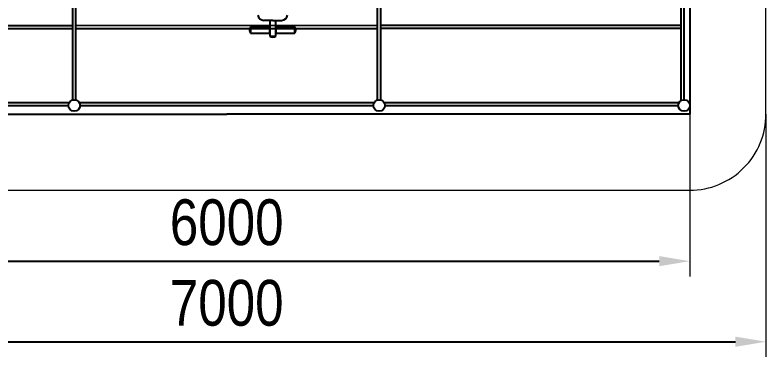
# Model space of a CAD drawing. Header units: millimetres. Extents: x -4421 to 3887, y -3652 to 2555.
# Drawn here: x -1039 to 3887, y -3652 to -1409 of the extents above; entities that cross this region are included whole.
import ezdxf

# ---------------------------------------------------------------- set-up
doc = ezdxf.new("R2010")
doc.units = ezdxf.units.MM
for name, color, linetype in [('DIKOM_ЗОНА', 80, 'Continuous'), ('DIKOM_ОБЪЕКТ', 7, 'Continuous'), ('DIKOM_РАЗМЕР_ЗОНА', 7, 'Continuous'), ('DIKOM_РАЗМЕР_ОБЪЕКТА', 7, 'Continuous')]:
    doc.layers.add(name, color=color, linetype=linetype)
doc.styles.add('style1', font='arial.ttf', dxfattribs={"width": 0.8})
doc.dimstyles.new('1-50', dxfattribs={"dimtxt": 300, "dimasz": 200, "dimexe": 100, "dimexo": 0, "dimgap": 100, "dimtad": 1, "dimdec": 0, "dimtxsty": 'style1', "dimcen": 0, "dimclrd": 7, "dimclre": 7, "dimadec": 1, "dimazin": 2, "dimtfac": 1, "dimtdec": 0, "dimtmove": 0, "dimatfit": 3, "dimfxl": 0, "dimlwd": 25, "dimlwe": 18, "dimarcsym": 0})

# ---------------------------------------------------------------- blocks, each defined once
blk = doc.blocks.new('*D0')
at = {"layer": 'Defpoints', "color": 0, "transparency": 16777216}
for p in [(-2687.7, -2058.8), (3386.7, -2058.8), (3386.7, -3023.8)]:
    blk.add_point(p, dxfattribs=at)
at = {"layer": 'DIKOM_РАЗМЕР_ОБЪЕКТА', "color": 7, "lineweight": 18, "transparency": 16777216}
for p, q in [((-2687.7, -2058.8), (-2687.7, -3123.8)), ((3386.7, -2058.8), (3386.7, -3123.8))]:
    blk.add_line(p, q, dxfattribs=at)
at = {"layer": 'DIKOM_РАЗМЕР_ОБЪЕКТА', "color": 7, "lineweight": 25, "transparency": 16777216}
blk.add_line((-2487.7, -3023.8), (3186.7, -3023.8), dxfattribs=at)
at = {"layer": 'DIKOM_РАЗМЕР_ОБЪЕКТА', "color": 7, "transparency": 16777216}
for points in [[(-2487.7, -2990.4), (-2487.7, -3057.1), (-2687.7, -3023.8)], [(3186.7, -2990.4), (3186.7, -3057.1), (3386.7, -3023.8)]]:
    blk.add_solid(points, dxfattribs=at)
at = {"layer": 'DIKOM_РАЗМЕР_ОБЪЕКТА', "color": 0, "transparency": 16777216, "insert": (349.5, -2770.6), "char_height": 300, "attachment_point": 5, "style": 'style1'}
blk.add_mtext('6000', dxfattribs=at)
blk = doc.blocks.new('*D2')
at = {"layer": 'Defpoints', "color": 0, "transparency": 16777216}
for p in [(-3187.7, -2059), (3886.7, -2059), (3886.7, -3552.3)]:
    blk.add_point(p, dxfattribs=at)
at = {"layer": 'DIKOM_РАЗМЕР_ЗОНА', "color": 7, "lineweight": 18, "transparency": 16777216}
for p, q in [((-3187.7, -2059), (-3187.7, -3652.3)), ((3886.7, -2059), (3886.7, -3652.3))]:
    blk.add_line(p, q, dxfattribs=at)
at = {"layer": 'DIKOM_РАЗМЕР_ЗОНА', "color": 7, "lineweight": 25, "transparency": 16777216}
blk.add_line((-2987.7, -3552.3), (3686.7, -3552.3), dxfattribs=at)
at = {"layer": 'DIKOM_РАЗМЕР_ЗОНА', "color": 7, "transparency": 16777216}
for points in [[(-2987.7, -3518.9), (-2987.7, -3585.6), (-3187.7, -3552.3)], [(3686.7, -3518.9), (3686.7, -3585.6), (3886.7, -3552.3)]]:
    blk.add_solid(points, dxfattribs=at)
at = {"layer": 'DIKOM_РАЗМЕР_ЗОНА', "color": 0, "transparency": 16777216, "insert": (349.5, -3299.1), "char_height": 300, "attachment_point": 5, "style": 'style1'}
blk.add_mtext('7000', dxfattribs=at)

msp = doc.modelspace()

# ---------------------------------------------------------------- linework, layer by layer
at = {"layer": 'DIKOM_ЗОНА', "color": 3, "lineweight": 15}
msp.add_lwpolyline([(-2687.7, -2559), (3386.7, -2559, 0.414214), (3886.7, -2059), (3886.7, 2055, 0.414214), (3386.7, 2555), (-2687.7, 2555, 0.414214), (-3187.7, 2055), (-3187.7, -2059, 0.414214)], format="xyb", close=True, dxfattribs=at)
at = {"layer": 'DIKOM_ОБЪЕКТ'}
for p, q in [((3386.7, 2055), (3386.7, -2058.8)), ((-660.5, -1964.6), (-660.5, 1960.8)), ((-640.5, -1964.6), (-640.5, 1960.8)), ((1339.5, -1964.6), (1339.5, 1960.8)), ((1359.5, -1964.6), (1359.5, 1960.8)), ((3329.5, -1964.6), (3329.5, 1965.1)), ((3349.5, -1964.6), (3349.5, 1959.4)), ((-2629.8, -1478.6), (-660.5, -1477.6)), ((-640.5, -1477.6), (1339.5, -1476.7)), ((651.5, -1444.6), (593.5, -1444.6)), ((631.5, -1444.6), (631.5, -1547.7)), ((651.5, -1444.6), (709.5, -1444.6)), ((671.5, -1547.7), (671.5, -1444.6)), ((1359.5, -1476.6), (3330.2, -1475.7)), ((-2629.8, -1498.6), (-660.5, -1497.6)), ((-640.5, -1497.6), (1339.5, -1496.7)), ((631.5, -1486.7), (506.5, -1486.7)), ((506.5, -1486.7), (506.5, -1528.7)), ((631.5, -1528.7), (631.5, -1486.7)), ((796.5, -1486.7), (671.5, -1486.7)), ((671.5, -1486.7), (671.5, -1528.7)), ((796.5, -1528.7), (796.5, -1486.7)), ((1359.5, -1496.6), (3330.2, -1495.7)), ((506.5, -1528.7), (631.5, -1528.7)), ((631.5, -1547.7), (671.5, -1547.7)), ((671.5, -1528.7), (796.5, -1528.7)), ((-2612.5, -1982.6), (-688.5, -1982.6)), ((-2612.5, -2002.6), (-688.5, -2002.6)), ((-612.5, -1982.6), (1311.5, -1982.6)), ((-612.5, -2002.6), (1311.5, -2002.6)), ((1387.5, -1982.6), (3311.5, -1982.6)), ((1387.5, -2002.6), (3311.5, -2002.6)), ((-2687.7, -2058.8), (349.5, -2058.8)), ((3386.7, -2058.8), (349.5, -2058.8))]:
    msp.add_line(p, q, dxfattribs=at)
for centre in [(-650.5, -2002.6), (1349.5, -2002.6), (3349.5, -2002.6)]:
    msp.add_circle(centre, 38, dxfattribs=at)
for centre, radius, start, end in [((593.5, -1404.6), 40, 186.7671, 270), ((709.5, -1404.6), 40, 270, 353.2329), ((534.1, -1507.7), 34.7, 142.7477, 217.2523), ((769.1, -1507.7), 34.5, 322.496, 37.504), ((651.5, -1521.9), 32.6, 232.2198, 307.7802)]:
    msp.add_arc(centre, radius, start, end, dxfattribs=at)

# ---------------------------------------------------------------- dimensions: what is measured, and where the dimension line sits
at = {"layer": 'DIKOM_РАЗМЕР_ЗОНА'}
dim = msp.add_linear_dim(base=(3886.7, -3552.3), p1=(-3187.7, -2059), p2=(3886.7, -2059), text='7000', dimstyle='1-50', dxfattribs=at)
dim.commit()
dim.dimension.update_dxf_attribs({"geometry": '*D2', "text_midpoint": (349.5, -3299.1)})
at = {"layer": 'DIKOM_РАЗМЕР_ОБЪЕКТА'}
dim = msp.add_linear_dim(base=(3386.7, -3023.8), p1=(-2687.7, -2058.8), p2=(3386.7, -2058.8), text='6000', dimstyle='1-50', dxfattribs=at)
dim.commit()
dim.dimension.update_dxf_attribs({"geometry": '*D0', "text_midpoint": (349.5, -3023.8), "dimtype": 160})

doc.saveas('drawing.dxf')
